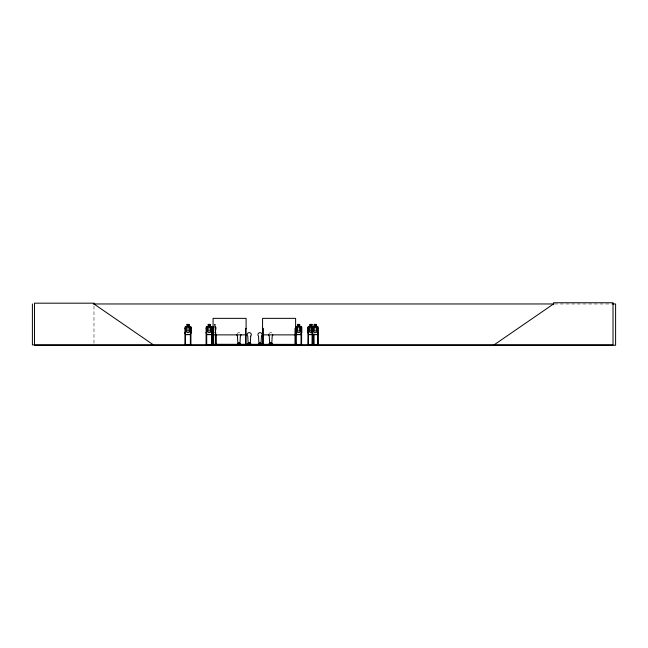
<?xml version="1.0" encoding="UTF-8"?>
<svg xmlns="http://www.w3.org/2000/svg" width="648" height="648" viewBox="0 0 648 648"><rect width="100%" height="100%" fill="white"/><g stroke="black" fill="none" stroke-linecap="round" stroke-linejoin="round"><path stroke-width="0.49" stroke-dasharray="3.24 2.43" d="M215.987 332.602L215.735 333.947L215.987 327.143L215.071 326.43M215.533 330.966L215.104 332.594L214.31 332.594M554.534 303.961L611.599 303.961M214.277 324.397L215.136 324.397M214.31 324.462L215.104 324.462M214.448 324.802L214.966 324.802L214.966 325.482L214.448 325.482M214.31 326.495L215.679 326.495M215.93 327.143L215.897 333.242M214.31 327.175L215.104 327.175L215.104 330.966L214.31 330.966M215.468 328.39L215.897 328.39M215.104 326.495L215.468 333.242M215.071 324.397L215.047 326.495M93.976 305.953L93.976 343.902M268.944 333.655A2.066 2.066 0 0 1 272.524 333.655M237.119 333.655A2.066 2.066 0 0 1 240.7 333.655M215.703 333.242L215.703 328.39L215.663 333.242"/><path stroke-width="0.97" d="M265.761 344.59L258.098 344.89M238.982 342.719L238.974 343.205L238.691 342.833M249.415 342.833L249.059 343.14L249.302 342.719M238.926 342.897L238.691 343.084M248.978 342.962L249.448 342.97M259.848 343.1L259.994 342.711L260.172 343.14M216.011 344.849L215.897 334.214M239.063 342.849L238.869 342.93M259.856 342.743L260.042 343.148M270.961 343.084L270.791 342.776M190.974 332.594L190.293 334.554L185.62 334.554L185.012 332.594L185.571 334.619L190.342 334.619L191.038 332.602L191.038 327.143L190.326 326.43L189.005 326.43L189.005 324.397L186.972 324.397L187.045 326.495L186.025 327.175L186.025 330.966L187.045 332.594L188.941 332.594L189.953 330.966L189.953 327.175L188.941 326.495L188.941 324.462L187.045 324.462M301.636 332.594L300.956 334.554L296.282 334.554L295.674 332.594L296.233 334.619L301.004 334.619L301.701 332.602L301.701 327.143L300.988 326.43L299.668 326.43L299.668 324.397L297.635 324.397L297.707 326.495L296.687 327.175L296.687 330.966L297.707 332.594L299.603 332.594L300.615 330.966L300.615 327.175L299.603 326.495L299.603 324.462L297.707 324.462M318.209 332.594L317.536 334.554L308.667 334.554M318.281 332.602L317.585 334.619L308.618 334.619L307.994 332.602M213.265 344.898L213.638 326.43M212.949 344.59L213.151 328.39M295.188 344.858L295.107 344.299M312.028 344.849L312.182 327.151L312.83 326.43M270.791 343.148L270.597 343.1M295.61 327.151L296.249 326.43L297.635 326.43M312.863 326.495L312.255 327.183L312.255 332.594L312.863 334.554M237.614 344.412L237.614 343.553L236.966 344.89L237.192 344.412M237.362 344.882L237.962 344.882M240.513 344.882L239.881 344.898M240.7 344.882L237.427 344.882M248.135 344.89L248.54 344.866L247.536 344.412L247.35 344.89M248.54 344.866L248.297 344.736M250.023 344.89L250.792 344.631L250.533 343.553M250.233 344.882L250.549 343.553M261.557 344.898L261.12 344.874L261.282 343.553L261.444 344.631M268.855 344.89L269.098 344.412M269.438 344.412L269.179 343.553L269.033 344.89M269.374 344.882L270.046 344.866L269.204 344.631M272.192 344.412L271.342 344.89M271.917 344.898L272.298 343.553L272.055 344.412M272.338 344.882L271.528 344.89M494.051 344.898L553.538 303.961L553.538 302.754L613.016 302.754L613.016 344.898L32.4 344.898L32.4 303.961M238.181 344.898L237.371 344.631M240.125 344.89L239.444 344.874L240.465 344.631L240.449 343.553L240.23 344.412M247.528 344.89L247.674 343.553L247.933 344.412M249.845 344.89L250.25 344.866M258.252 344.898L259.038 344.882M258.852 344.898L259.216 344.882M260.593 344.89L260.958 344.898M260.771 344.89L261.185 344.866M269.398 344.898L269.017 344.631L272.541 344.866L272.111 344.631M93.215 303.961L553.846 303.961M612.562 303.961L615.6 303.961L615.6 345.246L34.49 345.246L34.49 303.183L93.976 303.183L93.976 303.961L153.454 344.898M208.235 324.462L210.13 324.462L210.13 326.495L211.143 327.175L211.143 330.966L210.13 332.594L208.235 332.594L207.214 330.966L207.214 327.175L208.235 326.495L208.162 324.397L210.195 324.397L210.195 326.43L211.515 326.43L212.228 327.143L212.228 332.602L211.531 334.619L206.761 334.619L206.137 332.602M311.988 324.462L310.092 324.462L310.092 326.495L309.08 327.175L309.08 330.966L310.092 332.594L311.988 332.594M316.184 324.462L314.28 324.462L314.28 326.495L313.268 327.175L313.268 330.966L314.28 332.594L316.184 332.594L317.196 330.966L317.196 327.175L316.184 326.495L316.248 324.397L314.215 324.397L314.215 326.43L312.053 326.43M186.972 326.43L185.595 326.43L184.947 327.151L184.907 344.898L184.842 344.299L185.531 344.299M208.162 326.43L206.777 326.43L206.137 327.151L206.096 344.898M316.248 326.43L317.561 326.43L318.281 327.143L318.273 344.898M185.62 326.495L190.293 326.495L190.974 327.175L190.909 344.898M206.809 326.495L211.483 326.495L212.163 327.175L212.099 344.898M296.282 326.495L300.956 326.495L301.636 327.175L301.571 344.898M317.536 326.495L308.667 326.495L308.059 327.183L308.059 332.594M213.362 327.151L213.411 344.898M184.907 328.39L185.466 328.39L185.531 344.898M190.974 328.39L190.415 328.39L190.35 344.898M206.096 328.39L206.655 328.39L206.72 344.898M212.163 328.39L211.604 328.39L211.54 344.898M213.054 328.39L213.638 328.39L213.613 344.898M246.11 328.39L245.543 328.39L245.543 344.898L245.487 344.299M262.553 328.39L263.137 328.39L263.201 344.898L263.201 344.299M301.636 328.39L301.077 328.39L301.012 344.898M307.954 328.39L308.513 328.39L308.448 344.898M312.15 328.39L312.709 328.39L312.644 344.898M318.209 328.39L317.65 328.39L317.714 344.898M213.427 332.602L213.54 333.947M211.483 334.554L206.809 334.554L206.202 332.594M213.079 334.87L246.102 334.87M262.578 334.87L295.61 334.87M190.35 344.299L191.12 344.858M206.72 344.299L206.032 344.299L206.032 344.898M211.54 344.299L296.59 344.388L296.59 344.898M301.012 344.299L301.782 344.858M307.889 344.299L308.578 344.299L308.578 344.898M312.085 344.299L312.773 344.299L312.773 344.898M314.086 344.299L313.397 344.299L313.397 344.898M318.273 344.299L317.585 344.299L317.585 344.898M185.531 344.469L190.35 344.469M206.72 344.469L218.635 344.898M296.193 344.469L301.012 344.469M308.578 344.469L317.585 344.469M247.512 344.631L251.035 344.866L250.606 344.631M218.66 344.817L210.065 344.558L218.781 344.89M295.699 344.817L295.61 318.354L262.578 318.354L262.529 344.898L262.497 344.299M258.439 344.882L258.325 344.412M212.285 344.849L212.228 344.299M213.046 344.849L213.079 318.354L246.102 318.354L246.151 344.898M313.34 326.495L314.021 327.175M312.182 332.602L312.814 334.619M314.021 334.214L314.086 344.898M313.956 344.299L313.956 344.898M313.462 334.214L313.527 344.898M312.214 344.299L312.214 344.898M311.988 326.495L312.053 324.397L310.028 324.397L310.028 326.43L308.642 326.43L307.994 327.151L307.889 344.898M301.142 344.299L301.142 344.898M296.193 344.299L296.193 344.898L296.128 328.39L295.051 328.39L294.986 344.898M295.569 328.39L295.504 344.898M295.383 344.388L295.383 344.898M271.22 344.412L271.22 342.606L270.273 342.606L270.273 344.412M262.837 344.299L262.796 344.898M262.764 328.39L262.764 344.898M262.359 344.388L262.359 344.898M260.464 344.412L260.472 342.606L259.524 342.606L259.524 344.412M258.665 344.412L258.431 343.553L258.35 344.631M250.776 343.553L250.695 344.631M249.715 344.412L249.715 342.606L248.767 342.606L248.767 344.412M247.042 344.388L247.042 344.898M246.038 344.299L246.046 344.898M245.843 344.388L245.843 344.898M239.396 344.412L239.396 342.606L238.448 342.606L238.448 344.412M215.719 344.898L215.703 334.214L215.638 344.898M215.468 334.214L215.444 344.898M213.702 344.299L213.702 344.898M212.811 344.388L212.811 344.898M211.669 344.299L211.669 344.898M206.591 344.299L206.591 344.898M190.48 344.299L190.48 344.898M185.401 344.299L185.401 344.898M272.8 334.684A2.066 2.066 0 0 1 272.192 336.15L271.763 344.104L269.706 344.104L269.276 336.15A2.066 2.066 0 0 1 268.669 334.684M240.975 334.684A2.066 2.066 0 0 1 240.368 336.15L239.938 344.104L237.881 344.104L237.452 336.15A2.066 2.066 0 0 1 236.844 334.684M250.695 336.15L250.266 344.104L248.2 344.104L247.771 336.15A2.066 2.066 0 0 1 247.771 333.226A2.066 2.066 0 0 1 250.695 333.226A2.066 2.066 0 0 1 250.695 336.15M261.444 336.15L261.014 344.104L258.949 344.104L258.52 336.15A2.066 2.066 0 0 1 258.52 333.226A2.066 2.066 0 0 1 261.444 333.226A2.066 2.066 0 0 1 261.444 336.15M188.6 324.802L187.385 324.802L187.385 325.482L188.6 325.482L188.6 324.802M209.79 324.802L208.575 324.802L208.575 325.482L209.79 325.482L209.79 324.802M299.263 324.802L298.048 324.802L298.048 325.482L299.263 325.482L299.263 324.802M311.648 324.802L310.433 324.802L310.433 325.482L311.648 325.482L311.648 324.802M315.843 324.802L314.62 324.802L314.62 325.482L315.843 325.482L315.843 324.802M188.941 327.175L187.045 327.175L187.045 330.966L188.941 330.966L188.941 327.175M210.13 327.175L208.235 327.175L208.235 330.966L210.13 330.966L210.13 327.175M299.603 327.175L297.707 327.175L297.707 330.966L299.603 330.966L299.603 327.175M311.988 327.175L310.092 327.175L310.092 330.966L311.988 330.966L311.988 327.175M316.184 327.175L314.28 327.175L314.28 330.966L316.184 330.966L316.184 327.175"/></g></svg>
